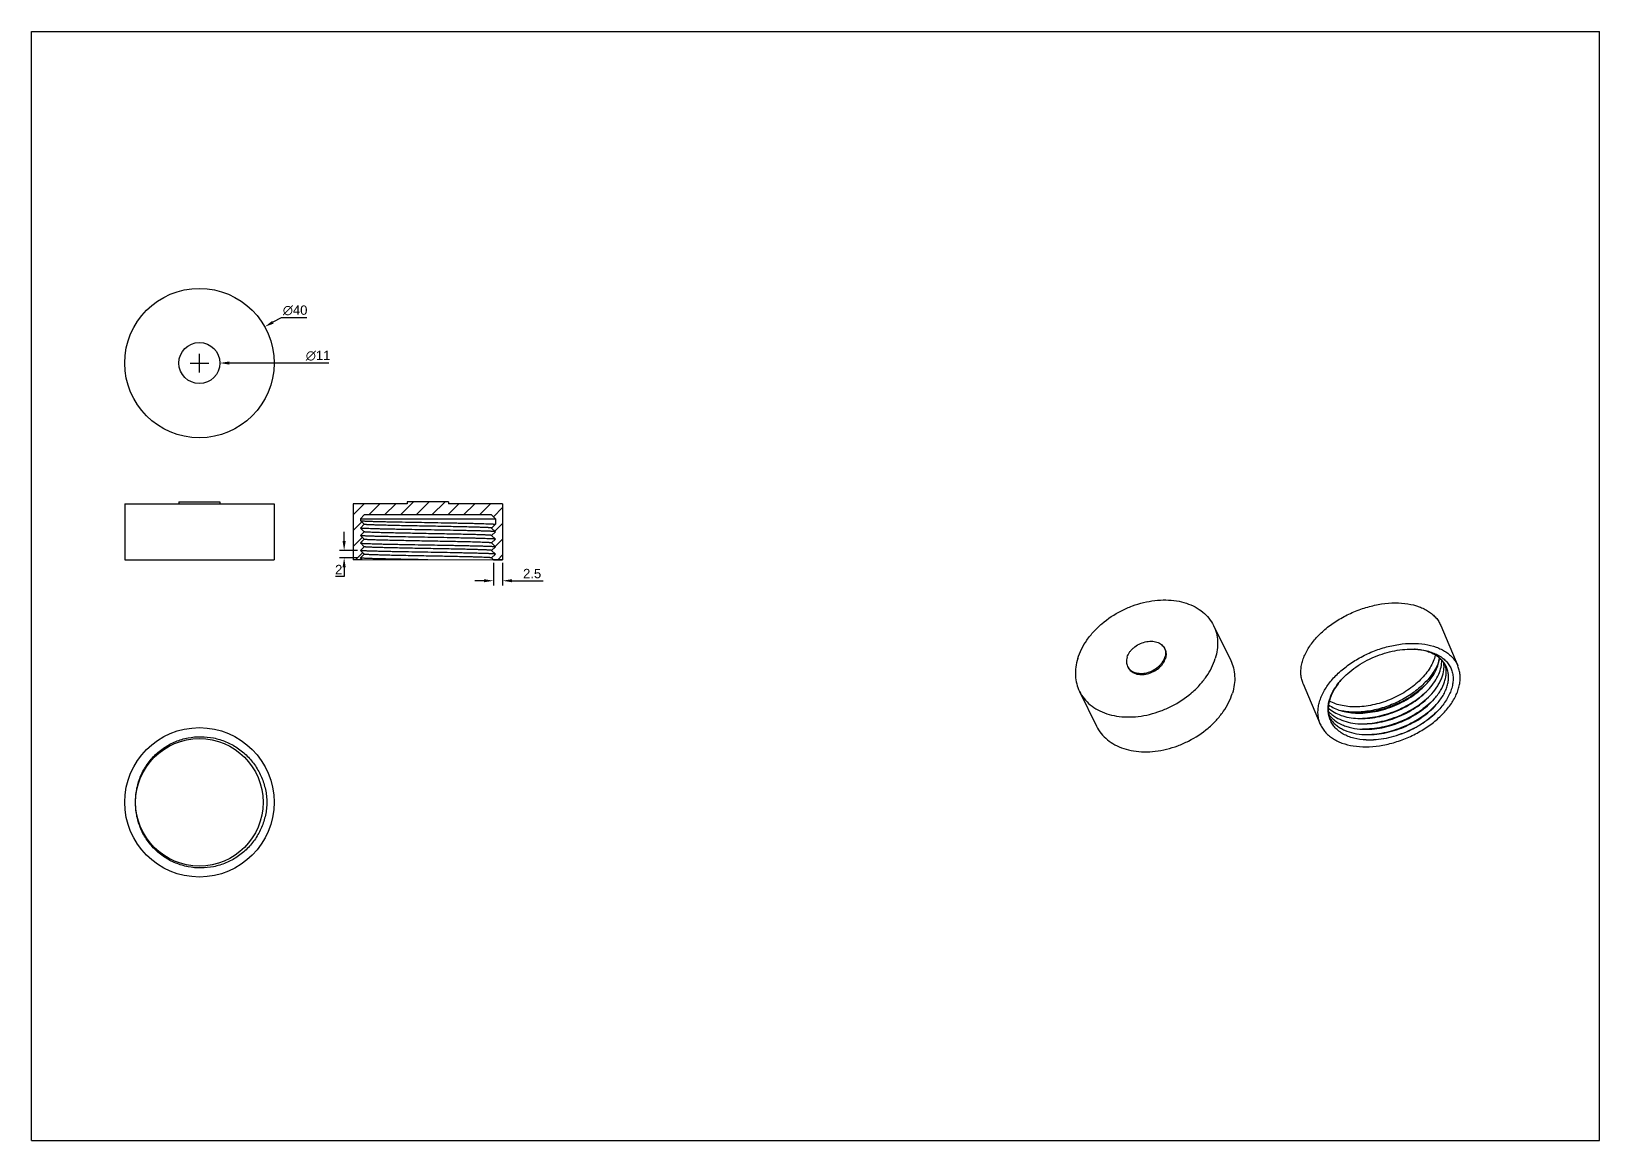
# Model space of a CAD drawing. Header units: millimetres. Extents: x 1074 to 3290, y 957 to 1671.
# Drawn here: x 1073.6 to 1493.6, y 956.6 to 1253.6 of the extents above; entities that cross this region are included whole.
import ezdxf

# ---------------------------------------------------------------- set-up
doc = ezdxf.new("R2010")
doc.units = ezdxf.units.MM
doc.layers.add('02___PRT_ALL_AXES', color=7, linetype='Continuous')
doc.layers.add('5.Thin line', color=7, linetype='Continuous', lineweight=0, true_color=0xc0c0c0)
doc.layers.add('Outline', color=7, linetype='Continuous', lineweight=30, true_color=0xffffff)
doc.styles.get("Standard").update_dxf_attribs({"font": 'arial.ttf'})
doc.dimstyles.new('ISO-25', dxfattribs={"dimscale": 0, "dimtxt": 2.5, "dimasz": 2.5, "dimexe": 1.254, "dimexo": 0.8, "dimtad": 1, "dimtoh": 1, "dimdec": 1, "dimrnd": 0.5, "dimdsep": 46, "dimtxsty": 'Standard', "dimcen": 2.5, "dimadec": 0, "dimazin": 0, "dimtfac": 1, "dimtdec": 1, "dimtofl": 0, "dimtmove": 0, "dimatfit": 3, "dimfxl": 1, "dimarcsym": 0})

# ---------------------------------------------------------------- blocks, each defined once
blk = doc.blocks.new('*D240')
at = {"color": 0, "lineweight": -2, "transparency": 16777216}
for p, q in [((1116.06, 1164.81), (1121.06, 1164.81)), ((1118.56, 1162.31), (1118.56, 1167.31)), ((1146.82, 1164.8), (1126.56, 1164.81)), ((1153.26, 1164.8), (1146.82, 1164.8))]:
    blk.add_line(p, q, dxfattribs=at)
at = {"color": 0, "transparency": 16777216}
blk.add_solid([(1126.56, 1165.23), (1126.56, 1164.39), (1124.06, 1164.81)], dxfattribs=at)
at = {"layer": 'Defpoints', "color": 0, "transparency": 16777216}
for p in [(1113.06, 1164.82), (1124.06, 1164.81)]:
    blk.add_point(p, dxfattribs=at)
at = {"color": 0, "transparency": 16777216, "insert": (1150.35, 1166.77), "char_height": 2.5, "attachment_point": 5}
blk.add_mtext('∅11', dxfattribs=at)
blk = doc.blocks.new('*D241')
at = {"color": 0, "lineweight": -2, "transparency": 16777216}
for p, q in [((1140.42, 1176.93), (1138.24, 1175.72)), ((1147.34, 1176.93), (1140.42, 1176.93)), ((1116.06, 1164.81), (1121.06, 1164.81)), ((1118.56, 1162.31), (1118.56, 1167.31))]:
    blk.add_line(p, q, dxfattribs=at)
at = {"color": 0, "transparency": 16777216}
blk.add_solid([(1138.04, 1176.08), (1138.44, 1175.36), (1136.05, 1174.51)], dxfattribs=at)
at = {"layer": 'Defpoints', "color": 0, "transparency": 16777216}
for p in [(1136.05, 1174.51), (1101.06, 1155.12)]:
    blk.add_point(p, dxfattribs=at)
at = {"color": 0, "transparency": 16777216, "insert": (1144.2, 1178.9), "char_height": 2.5, "attachment_point": 5}
blk.add_mtext('∅40', dxfattribs=at)
blk = doc.blocks.new('*D242')
at = {"color": 0, "lineweight": -2, "transparency": 16777216}
for p, q in [((1157.33, 1117.13), (1157.33, 1119.63)), ((1160.87, 1114.63), (1156.07, 1114.63)), ((1160.88, 1112.64), (1156.07, 1112.64)), ((1157.33, 1110.14), (1157.33, 1107.64)), ((1157.33, 1107.64), (1155.05, 1107.64))]:
    blk.add_line(p, q, dxfattribs=at)
at = {"color": 0, "transparency": 16777216}
for points in [[(1156.91, 1117.13), (1157.74, 1117.13), (1157.33, 1114.63)], [(1156.91, 1110.14), (1157.74, 1110.14), (1157.33, 1112.64)]]:
    blk.add_solid(points, dxfattribs=at)
at = {"layer": 'Defpoints', "color": 0, "transparency": 16777216}
for p in [(1161.67, 1114.63), (1157.33, 1112.64), (1161.68, 1112.64)]:
    blk.add_point(p, dxfattribs=at)
at = {"color": 0, "transparency": 16777216, "insert": (1155.88, 1109.52), "char_height": 2.5, "attachment_point": 5}
blk.add_mtext('2', dxfattribs=at)
blk = doc.blocks.new('*D243')
at = {"color": 0, "lineweight": -2, "transparency": 16777216}
for p, q in [((1197.32, 1111.33), (1197.32, 1105.27)), ((1199.75, 1111.33), (1199.75, 1105.27)), ((1194.82, 1106.52), (1192.32, 1106.52)), ((1202.25, 1106.52), (1210.61, 1106.52))]:
    blk.add_line(p, q, dxfattribs=at)
at = {"color": 0, "transparency": 16777216}
for points in [[(1194.82, 1106.94), (1194.82, 1106.11), (1197.32, 1106.52)], [(1202.25, 1106.94), (1202.25, 1106.11), (1199.75, 1106.52)]]:
    blk.add_solid(points, dxfattribs=at)
at = {"layer": 'Defpoints', "color": 0, "transparency": 16777216}
for p in [(1197.32, 1112.13), (1199.75, 1112.13), (1199.75, 1106.52)]:
    blk.add_point(p, dxfattribs=at)
at = {"color": 0, "transparency": 16777216, "insert": (1207.68, 1108.43), "char_height": 2.5, "attachment_point": 5}
blk.add_mtext('2.5', dxfattribs=at)

msp = doc.modelspace()

# ---------------------------------------------------------------- hatches: boundary and pattern name
at = {"linetype": 'Continuous'}
h = msp.add_hatch(dxfattribs=at)
h.set_pattern_fill('A', color=2, scale=2.991606, angle=45, style=0, pattern_type=0)
h.set_pattern_definition([(45, (1021.7958, 956.612), (-2.115385, 2.115385), [])])
edge = h.paths.add_edge_path()
edge.add_line((1185.25, 1127.63), (1174.25, 1127.63))
edge.add_line((1185.25, 1127.63), (1185.25, 1127.13))
edge.add_line((1199.75, 1127.13), (1185.25, 1127.13))
edge.add_line((1199.75, 1127.13), (1199.75, 1112.13))
edge.add_line((1199.75, 1112.13), (1197.32, 1112.13))
edge.add_line((1196.82, 1112.63), (1197.32, 1112.13))
edge.add_line((1197.82, 1113.63), (1196.82, 1112.63))
edge.add_line((1196.82, 1114.63), (1197.82, 1113.63))
edge.add_line((1197.82, 1115.63), (1196.82, 1114.63))
edge.add_line((1196.82, 1116.63), (1197.82, 1115.63))
edge.add_line((1197.82, 1117.63), (1196.82, 1116.63))
edge.add_line((1196.82, 1118.63), (1197.82, 1117.63))
edge.add_line((1197.82, 1119.63), (1196.82, 1118.63))
edge.add_line((1196.82, 1120.63), (1197.82, 1119.63))
edge.add_line((1197.82, 1121.63), (1196.82, 1120.63))
edge.add_line((1197.82, 1123.13), (1197.82, 1121.63))
edge.add_line((1196.82, 1124.13), (1197.82, 1123.13))
edge.add_line((1196.82, 1124.13), (1162.67, 1124.13))
edge.add_line((1162.67, 1124.13), (1161.67, 1123.13))
edge.add_line((1161.67, 1123.13), (1161.67, 1122.63))
edge.add_line((1162.67, 1121.63), (1161.67, 1122.63))
edge.add_line((1161.67, 1120.63), (1162.67, 1121.63))
edge.add_line((1162.67, 1119.63), (1161.67, 1120.63))
edge.add_line((1161.67, 1118.63), (1162.67, 1119.63))
edge.add_line((1162.67, 1117.63), (1161.67, 1118.63))
edge.add_line((1161.67, 1116.63), (1162.67, 1117.63))
edge.add_line((1162.67, 1115.63), (1161.67, 1116.63))
edge.add_line((1161.67, 1114.63), (1162.67, 1115.63))
edge.add_line((1162.67, 1113.63), (1161.67, 1114.63))
edge.add_line((1161.67, 1112.63), (1162.67, 1113.63))
edge.add_line((1162.17, 1112.13), (1161.67, 1112.63))
edge.add_line((1162.17, 1112.13), (1159.75, 1112.13))
edge.add_line((1159.75, 1127.13), (1159.75, 1112.13))
edge.add_line((1174.25, 1127.13), (1159.75, 1127.13))
edge.add_line((1174.25, 1127.63), (1174.25, 1127.13))

# ---------------------------------------------------------------- linework, layer by layer
at = {"color": 7, "linetype": 'Continuous'}
for p, q in [((1073.56, 956.61), (1073.56, 1253.61)), ((1073.56, 1253.61), (1493.56, 1253.61)), ((1493.56, 956.61), (1493.56, 1253.61)), ((1159.75, 1127.13), (1159.75, 1112.13)), ((1174.25, 1127.13), (1159.75, 1127.13)), ((1185.25, 1127.63), (1174.25, 1127.63)), ((1174.25, 1127.63), (1174.25, 1127.13)), ((1185.25, 1127.63), (1185.25, 1127.13)), ((1199.75, 1127.13), (1185.25, 1127.13)), ((1199.75, 1127.13), (1199.75, 1112.13)), ((1162.67, 1124.13), (1161.67, 1123.13)), ((1162.67, 1124.13), (1161.67, 1123.13)), ((1161.67, 1123.13), (1161.67, 1122.63)), ((1161.67, 1123.13), (1161.67, 1122.63)), ((1161.67, 1123.13), (1197.82, 1123.13)), ((1162.67, 1121.63), (1161.67, 1122.63)), ((1162.67, 1121.63), (1161.67, 1122.63)), ((1161.67, 1120.63), (1162.67, 1121.63)), ((1161.67, 1120.63), (1162.67, 1121.63)), ((1196.82, 1124.13), (1162.67, 1124.13)), ((1196.82, 1124.13), (1162.67, 1124.13)), ((1196.82, 1124.13), (1197.82, 1123.13)), ((1196.82, 1124.13), (1197.82, 1123.13)), ((1197.82, 1121.63), (1196.82, 1120.63)), ((1197.82, 1121.63), (1196.82, 1120.63)), ((1197.82, 1123.13), (1197.82, 1121.63)), ((1197.82, 1123.13), (1197.82, 1121.63)), ((1162.67, 1119.63), (1161.67, 1120.63)), ((1162.67, 1119.63), (1161.67, 1120.63)), ((1161.67, 1118.63), (1162.67, 1119.63)), ((1161.67, 1118.63), (1162.67, 1119.63)), ((1162.67, 1117.63), (1161.67, 1118.63)), ((1162.67, 1117.63), (1161.67, 1118.63)), ((1161.67, 1116.63), (1162.67, 1117.63)), ((1161.67, 1116.63), (1162.67, 1117.63)), ((1196.82, 1120.63), (1197.82, 1119.63)), ((1196.82, 1120.63), (1197.82, 1119.63)), ((1197.82, 1119.63), (1196.82, 1118.63)), ((1197.82, 1119.63), (1196.82, 1118.63)), ((1196.82, 1118.63), (1197.82, 1117.63)), ((1196.82, 1118.63), (1197.82, 1117.63)), ((1197.82, 1117.63), (1196.82, 1116.63)), ((1197.82, 1117.63), (1196.82, 1116.63)), ((1162.67, 1115.63), (1161.67, 1116.63)), ((1162.67, 1115.63), (1161.67, 1116.63)), ((1161.67, 1114.63), (1162.67, 1115.63)), ((1161.67, 1114.63), (1162.67, 1115.63)), ((1162.67, 1113.63), (1161.67, 1114.63)), ((1162.67, 1113.63), (1161.67, 1114.63)), ((1161.67, 1112.63), (1162.67, 1113.63)), ((1161.67, 1112.63), (1162.67, 1113.63)), ((1196.82, 1116.63), (1197.82, 1115.63)), ((1196.82, 1116.63), (1197.82, 1115.63)), ((1197.82, 1115.63), (1196.82, 1114.63)), ((1197.82, 1115.63), (1196.82, 1114.63)), ((1196.82, 1114.63), (1197.82, 1113.63)), ((1196.82, 1114.63), (1197.82, 1113.63)), ((1197.82, 1113.63), (1196.82, 1112.63)), ((1197.82, 1113.63), (1196.82, 1112.63)), ((1162.17, 1112.13), (1161.67, 1112.63)), ((1162.17, 1112.13), (1161.67, 1112.63)), ((1196.82, 1112.63), (1197.32, 1112.13)), ((1196.82, 1112.63), (1197.32, 1112.13)), ((1199.75, 1112.13), (1197.32, 1112.13)), ((1073.56, 956.61), (1493.56, 956.61))]:
    msp.add_line(p, q, dxfattribs=at)
msp.add_circle((1118.56, 1047.19), 17.07, dxfattribs=at)
for centre, radius, start, end in [((1442.76, 1070.94), 17.29, 85.4755, 85.869), ((1433.5, 1091.44), 19.97, 316.4751, 317.398), ((1434.08, 1090.03), 20.02, 316.4751, 317.2095), ((1428.46, 1092.1), 20.99, 268.4064, 269.278), ((1427.35, 1073.48), 7.08, 209.424, 215.6745), ((1429.68, 1089.26), 21.04, 268.628, 269.2768), ((1430.29, 1087.78), 21, 268.447, 269.2779), ((1430.9, 1086.33), 21, 268.447, 269.2779)]:
    msp.add_arc(centre, radius, start, end, dxfattribs=at)
for points, knots in [([(1161.68, 1122.62), (1161.68, 1122.62), (1161.69, 1122.61), (1161.72, 1122.6), (1161.75, 1122.6), (1161.82, 1122.59), (1161.93, 1122.57), (1162.1, 1122.56), (1162.3, 1122.54), (1162.55, 1122.53), (1162.84, 1122.51), (1163.17, 1122.5), (1163.53, 1122.48), (1164.1, 1122.46), (1164.89, 1122.43), (1165.95, 1122.4), (1167.13, 1122.37), (1168.44, 1122.34), (1169.85, 1122.31), (1171.35, 1122.28), (1173.5, 1122.24), (1176.31, 1122.19), (1178.59, 1122.15), (1179.75, 1122.13)], [0, 0, 0, 0, 0.00089, 0.002321, 0.004319, 0.00689, 0.013761, 0.022935, 0.034392, 0.048111, 0.064061, 0.082203, 0.102499, 0.124899, 0.1758, 0.234433, 0.300248, 0.372626, 0.45089, 0.534305, 0.62209, 0.807435, 1, 1, 1, 1]), ([(1196.82, 1120.63), (1196.82, 1120.64), (1196.8, 1120.64), (1196.78, 1120.65), (1196.75, 1120.66), (1196.68, 1120.67), (1196.58, 1120.68), (1196.42, 1120.7), (1196.23, 1120.71), (1196, 1120.73), (1195.73, 1120.74), (1195.42, 1120.76), (1195.07, 1120.77), (1194.54, 1120.79), (1193.79, 1120.82), (1192.79, 1120.85), (1190.75, 1120.91), (1188.28, 1120.96), (1185.39, 1121.02), (1183.02, 1121.07), (1180.57, 1121.11), (1178.1, 1121.16), (1175.68, 1121.2), (1173.33, 1121.25), (1171.12, 1121.3), (1169.39, 1121.33), (1168.11, 1121.37), (1167.23, 1121.39), (1166.42, 1121.41), (1165.69, 1121.44), (1165.02, 1121.46), (1164.44, 1121.48), (1163.93, 1121.5), (1163.57, 1121.52), (1163.31, 1121.54), (1163.16, 1121.55), (1163.02, 1121.56), (1162.91, 1121.57), (1162.82, 1121.59), (1162.75, 1121.6), (1162.71, 1121.61), (1162.68, 1121.61), (1162.68, 1121.62), (1162.67, 1121.62)], [0, 0, 0, 0, 0.000436, 0.00114, 0.002126, 0.003399, 0.006808, 0.01137, 0.017076, 0.023915, 0.031871, 0.040926, 0.05106, 0.062249, 0.087683, 0.116991, 0.149899, 0.266975, 0.333549, 0.40364, 0.475768, 0.548407, 0.620023, 0.689104, 0.754189, 0.813903, 0.841347, 0.866986, 0.890684, 0.912317, 0.931769, 0.948939, 0.963736, 0.976084, 0.981319, 0.985918, 0.989877, 0.993191, 0.995857, 0.997873, 0.999245, 0.999696, 1, 1, 1, 1]), ([(1179.75, 1122.13), (1180.92, 1122.11), (1182.67, 1122.08), (1184.98, 1122.03), (1186.64, 1122), (1188.24, 1121.97), (1189.76, 1121.94), (1191.18, 1121.91), (1192.49, 1121.88), (1193.67, 1121.85), (1194.73, 1121.82), (1195.52, 1121.79), (1196.07, 1121.77), (1196.43, 1121.75), (1196.75, 1121.74), (1197.03, 1121.72), (1197.27, 1121.71), (1197.46, 1121.69), (1197.61, 1121.68), (1197.71, 1121.66), (1197.77, 1121.65), (1197.8, 1121.64), (1197.81, 1121.64), (1197.82, 1121.63), (1197.82, 1121.63)], [0, 0, 0, 0, 0.194949, 0.290069, 0.382403, 0.471053, 0.555169, 0.633941, 0.706611, 0.772478, 0.83091, 0.881346, 0.903412, 0.923304, 0.940973, 0.956381, 0.969489, 0.980268, 0.988696, 0.994761, 0.996908, 0.998473, 0.999474, 1, 1, 1, 1]), ([(1179.75, 1120.13), (1178.59, 1120.15), (1176.31, 1120.19), (1173.5, 1120.24), (1171.35, 1120.28), (1169.85, 1120.31), (1168.44, 1120.34), (1167.13, 1120.37), (1165.95, 1120.4), (1164.89, 1120.43), (1164.1, 1120.46), (1163.53, 1120.48), (1163.17, 1120.5), (1162.84, 1120.51), (1162.55, 1120.53), (1162.3, 1120.54), (1162.1, 1120.56), (1161.93, 1120.57), (1161.82, 1120.59), (1161.75, 1120.6), (1161.72, 1120.6), (1161.69, 1120.61), (1161.68, 1120.62), (1161.68, 1120.62)], [0, 0, 0, 0, 0.192565, 0.37791, 0.465695, 0.54911, 0.627374, 0.699752, 0.765567, 0.8242, 0.875101, 0.897501, 0.917797, 0.935939, 0.951889, 0.965608, 0.977065, 0.986239, 0.99311, 0.995681, 0.997679, 0.99911, 1, 1, 1, 1]), ([(1179.75, 1118.13), (1178.59, 1118.15), (1176.31, 1118.19), (1173.5, 1118.24), (1171.35, 1118.28), (1169.85, 1118.31), (1168.44, 1118.34), (1167.14, 1118.37), (1165.95, 1118.4), (1164.89, 1118.43), (1164.1, 1118.46), (1163.53, 1118.48), (1163.17, 1118.5), (1162.84, 1118.51), (1162.55, 1118.53), (1162.31, 1118.54), (1162.1, 1118.56), (1161.93, 1118.57), (1161.82, 1118.59), (1161.75, 1118.6), (1161.72, 1118.6), (1161.69, 1118.61), (1161.68, 1118.62), (1161.68, 1118.62)], [0, 0, 0, 0, 0.192534, 0.377856, 0.465629, 0.549035, 0.627292, 0.699665, 0.765478, 0.824112, 0.87502, 0.897424, 0.917726, 0.935875, 0.951831, 0.965558, 0.977024, 0.986206, 0.993088, 0.995665, 0.997668, 0.999105, 1, 1, 1, 1]), ([(1196.82, 1118.63), (1196.82, 1118.64), (1196.8, 1118.64), (1196.78, 1118.65), (1196.75, 1118.66), (1196.68, 1118.67), (1196.58, 1118.68), (1196.42, 1118.7), (1196.23, 1118.71), (1196, 1118.73), (1195.73, 1118.74), (1195.42, 1118.76), (1195.07, 1118.77), (1194.54, 1118.79), (1193.79, 1118.82), (1192.79, 1118.85), (1190.75, 1118.91), (1188.28, 1118.96), (1185.39, 1119.02), (1183.02, 1119.07), (1180.57, 1119.11), (1178.1, 1119.16), (1175.68, 1119.2), (1173.33, 1119.25), (1171.12, 1119.3), (1169.39, 1119.33), (1168.11, 1119.37), (1167.23, 1119.39), (1166.42, 1119.41), (1165.69, 1119.44), (1165.02, 1119.46), (1164.44, 1119.48), (1163.93, 1119.5), (1163.57, 1119.52), (1163.31, 1119.54), (1163.16, 1119.55), (1163.02, 1119.56), (1162.91, 1119.57), (1162.82, 1119.59), (1162.75, 1119.6), (1162.71, 1119.61), (1162.68, 1119.61), (1162.68, 1119.62), (1162.67, 1119.62)], [0, 0, 0, 0, 0.000436, 0.00114, 0.002126, 0.003399, 0.006808, 0.01137, 0.017076, 0.023915, 0.031871, 0.040926, 0.05106, 0.062249, 0.087683, 0.116991, 0.149899, 0.266975, 0.333549, 0.40364, 0.475768, 0.548407, 0.620023, 0.689104, 0.754189, 0.813903, 0.841347, 0.866986, 0.890684, 0.912317, 0.931769, 0.948939, 0.963736, 0.976084, 0.981319, 0.985918, 0.989877, 0.993191, 0.995857, 0.997873, 0.999245, 0.999696, 1, 1, 1, 1]), ([(1196.82, 1116.63), (1196.82, 1116.64), (1196.8, 1116.64), (1196.78, 1116.65), (1196.75, 1116.66), (1196.68, 1116.67), (1196.58, 1116.68), (1196.42, 1116.7), (1196.23, 1116.71), (1196, 1116.73), (1195.73, 1116.74), (1195.42, 1116.76), (1195.07, 1116.77), (1194.54, 1116.79), (1193.79, 1116.82), (1192.79, 1116.85), (1190.75, 1116.91), (1188.28, 1116.96), (1185.39, 1117.02), (1183.02, 1117.07), (1180.57, 1117.11), (1178.1, 1117.16), (1175.68, 1117.2), (1173.33, 1117.25), (1171.12, 1117.3), (1169.39, 1117.33), (1168.11, 1117.37), (1167.23, 1117.39), (1166.42, 1117.41), (1165.69, 1117.44), (1165.02, 1117.46), (1164.44, 1117.48), (1163.93, 1117.5), (1163.57, 1117.52), (1163.31, 1117.54), (1163.16, 1117.55), (1163.02, 1117.56), (1162.91, 1117.57), (1162.82, 1117.59), (1162.75, 1117.6), (1162.71, 1117.61), (1162.68, 1117.61), (1162.68, 1117.62), (1162.67, 1117.62)], [0, 0, 0, 0, 0.000436, 0.00114, 0.002126, 0.003399, 0.006808, 0.01137, 0.017076, 0.023915, 0.031871, 0.040926, 0.05106, 0.062249, 0.087683, 0.116991, 0.149899, 0.266975, 0.333549, 0.40364, 0.475768, 0.548407, 0.620023, 0.689104, 0.754189, 0.813903, 0.841347, 0.866986, 0.890684, 0.912317, 0.931769, 0.948939, 0.963736, 0.976084, 0.981319, 0.985918, 0.989877, 0.993191, 0.995857, 0.997873, 0.999245, 0.999696, 1, 1, 1, 1]), ([(1197.82, 1119.63), (1197.81, 1119.64), (1197.8, 1119.64), (1197.78, 1119.65), (1197.74, 1119.66), (1197.67, 1119.67), (1197.56, 1119.68), (1197.4, 1119.7), (1197.19, 1119.71), (1196.94, 1119.73), (1196.65, 1119.74), (1196.33, 1119.76), (1195.96, 1119.77), (1195.4, 1119.79), (1194.6, 1119.82), (1193.54, 1119.85), (1192.36, 1119.88), (1191.05, 1119.91), (1189.64, 1119.94), (1188.14, 1119.97), (1185.99, 1120.02), (1183.18, 1120.07), (1180.91, 1120.11), (1179.75, 1120.13)], [0, 0, 0, 0, 0.000895, 0.002331, 0.004334, 0.006911, 0.013792, 0.022974, 0.03444, 0.048167, 0.064123, 0.082273, 0.102574, 0.124978, 0.175886, 0.23452, 0.300333, 0.372708, 0.450966, 0.534372, 0.622146, 0.807466, 1, 1, 1, 1]), ([(1197.82, 1117.63), (1197.81, 1117.64), (1197.8, 1117.64), (1197.78, 1117.65), (1197.74, 1117.66), (1197.67, 1117.67), (1197.56, 1117.68), (1197.4, 1117.7), (1197.19, 1117.71), (1196.94, 1117.73), (1196.65, 1117.74), (1196.33, 1117.76), (1195.96, 1117.77), (1195.4, 1117.79), (1194.6, 1117.82), (1193.54, 1117.85), (1192.36, 1117.88), (1191.05, 1117.91), (1189.64, 1117.94), (1188.14, 1117.97), (1185.99, 1118.02), (1183.18, 1118.07), (1180.91, 1118.11), (1179.75, 1118.13)], [0, 0, 0, 0, 0.000895, 0.002332, 0.004335, 0.006912, 0.013794, 0.022976, 0.034442, 0.048169, 0.064125, 0.082274, 0.102576, 0.12498, 0.175888, 0.234522, 0.300335, 0.372708, 0.450965, 0.534371, 0.622145, 0.807466, 1, 1, 1, 1]), ([(1161.68, 1116.62), (1161.68, 1116.62), (1161.69, 1116.61), (1161.72, 1116.6), (1161.75, 1116.6), (1161.82, 1116.59), (1161.93, 1116.57), (1162.1, 1116.56), (1162.3, 1116.54), (1162.55, 1116.53), (1162.84, 1116.51), (1163.17, 1116.5), (1163.53, 1116.48), (1164.1, 1116.46), (1164.89, 1116.43), (1165.95, 1116.4), (1167.13, 1116.37), (1168.44, 1116.34), (1169.85, 1116.31), (1171.35, 1116.28), (1173.5, 1116.24), (1176.31, 1116.19), (1178.59, 1116.15), (1179.75, 1116.13)], [0, 0, 0, 0, 0.00089, 0.002321, 0.004319, 0.00689, 0.013761, 0.022935, 0.034392, 0.048111, 0.064061, 0.082203, 0.102499, 0.124899, 0.1758, 0.234433, 0.300248, 0.372626, 0.45089, 0.534305, 0.62209, 0.807435, 1, 1, 1, 1]), ([(1179.75, 1114.13), (1178.59, 1114.15), (1176.31, 1114.19), (1173.5, 1114.24), (1171.35, 1114.28), (1169.85, 1114.31), (1168.44, 1114.34), (1167.13, 1114.37), (1165.95, 1114.4), (1164.89, 1114.43), (1164.1, 1114.46), (1163.53, 1114.48), (1163.17, 1114.5), (1162.84, 1114.51), (1162.55, 1114.53), (1162.3, 1114.54), (1162.1, 1114.56), (1161.93, 1114.57), (1161.82, 1114.59), (1161.75, 1114.6), (1161.72, 1114.6), (1161.69, 1114.61), (1161.68, 1114.62), (1161.68, 1114.62)], [0, 0, 0, 0, 0.192565, 0.37791, 0.465695, 0.54911, 0.627374, 0.699752, 0.765567, 0.8242, 0.875101, 0.897501, 0.917797, 0.935939, 0.951889, 0.965608, 0.977065, 0.986239, 0.99311, 0.995681, 0.997679, 0.99911, 1, 1, 1, 1]), ([(1196.82, 1114.63), (1196.82, 1114.64), (1196.8, 1114.64), (1196.78, 1114.65), (1196.75, 1114.66), (1196.68, 1114.67), (1196.58, 1114.68), (1196.42, 1114.7), (1196.23, 1114.71), (1196, 1114.73), (1195.73, 1114.74), (1195.42, 1114.76), (1195.07, 1114.77), (1194.54, 1114.79), (1193.79, 1114.82), (1192.79, 1114.85), (1190.75, 1114.91), (1188.28, 1114.96), (1185.39, 1115.02), (1183.02, 1115.07), (1180.57, 1115.11), (1178.1, 1115.16), (1175.68, 1115.2), (1173.33, 1115.25), (1171.12, 1115.3), (1169.39, 1115.33), (1168.11, 1115.37), (1167.23, 1115.39), (1166.42, 1115.41), (1165.69, 1115.44), (1165.02, 1115.46), (1164.44, 1115.48), (1163.93, 1115.5), (1163.57, 1115.52), (1163.31, 1115.54), (1163.16, 1115.55), (1163.02, 1115.56), (1162.91, 1115.57), (1162.82, 1115.59), (1162.75, 1115.6), (1162.71, 1115.61), (1162.68, 1115.61), (1162.68, 1115.62), (1162.67, 1115.62)], [0, 0, 0, 0, 0.000436, 0.00114, 0.002126, 0.003399, 0.006808, 0.01137, 0.017076, 0.023915, 0.031871, 0.040926, 0.05106, 0.062249, 0.087683, 0.116991, 0.149899, 0.266975, 0.333549, 0.40364, 0.475768, 0.548407, 0.620023, 0.689104, 0.754189, 0.813903, 0.841347, 0.866986, 0.890684, 0.912317, 0.931769, 0.948939, 0.963736, 0.976084, 0.981319, 0.985918, 0.989877, 0.993191, 0.995857, 0.997873, 0.999245, 0.999696, 1, 1, 1, 1]), ([(1196.82, 1112.63), (1196.82, 1112.64), (1196.8, 1112.64), (1196.78, 1112.65), (1196.75, 1112.66), (1196.68, 1112.67), (1196.58, 1112.68), (1196.42, 1112.7), (1196.23, 1112.71), (1196, 1112.73), (1195.73, 1112.74), (1195.42, 1112.76), (1195.07, 1112.77), (1194.54, 1112.79), (1193.79, 1112.82), (1192.79, 1112.85), (1190.75, 1112.91), (1188.28, 1112.96), (1185.39, 1113.02), (1183.02, 1113.07), (1180.57, 1113.11), (1178.1, 1113.16), (1175.68, 1113.2), (1173.33, 1113.25), (1171.12, 1113.3), (1169.39, 1113.33), (1168.11, 1113.37), (1167.23, 1113.39), (1166.42, 1113.41), (1165.69, 1113.44), (1165.02, 1113.46), (1164.44, 1113.48), (1163.93, 1113.5), (1163.57, 1113.52), (1163.31, 1113.54), (1163.16, 1113.55), (1163.02, 1113.56), (1162.91, 1113.57), (1162.82, 1113.59), (1162.75, 1113.6), (1162.71, 1113.61), (1162.68, 1113.61), (1162.68, 1113.62), (1162.67, 1113.62)], [0, 0, 0, 0, 0.000436, 0.00114, 0.002126, 0.003399, 0.006808, 0.01137, 0.017076, 0.023915, 0.031871, 0.040926, 0.05106, 0.062249, 0.087683, 0.116991, 0.149899, 0.266975, 0.333549, 0.40364, 0.475768, 0.548407, 0.620023, 0.689104, 0.754189, 0.813903, 0.841347, 0.866986, 0.890684, 0.912317, 0.931769, 0.948939, 0.963736, 0.976084, 0.981319, 0.985918, 0.989877, 0.993191, 0.995857, 0.997873, 0.999245, 0.999696, 1, 1, 1, 1]), ([(1179.75, 1116.13), (1180.91, 1116.11), (1183.18, 1116.07), (1185.99, 1116.02), (1188.14, 1115.97), (1189.64, 1115.94), (1191.05, 1115.91), (1192.36, 1115.88), (1193.54, 1115.85), (1194.6, 1115.82), (1195.4, 1115.79), (1195.96, 1115.77), (1196.33, 1115.76), (1196.65, 1115.74), (1196.94, 1115.73), (1197.19, 1115.71), (1197.4, 1115.7), (1197.56, 1115.68), (1197.67, 1115.67), (1197.74, 1115.66), (1197.78, 1115.65), (1197.8, 1115.64), (1197.81, 1115.64), (1197.82, 1115.63)], [0, 0, 0, 0, 0.192534, 0.377854, 0.465628, 0.549034, 0.627292, 0.699667, 0.76548, 0.824114, 0.875022, 0.897426, 0.917727, 0.935877, 0.951833, 0.96556, 0.977026, 0.986208, 0.993089, 0.995666, 0.997669, 0.999105, 1, 1, 1, 1]), ([(1197.82, 1113.63), (1197.81, 1113.64), (1197.8, 1113.64), (1197.78, 1113.65), (1197.74, 1113.66), (1197.67, 1113.67), (1197.56, 1113.68), (1197.4, 1113.7), (1197.19, 1113.71), (1196.94, 1113.73), (1196.65, 1113.74), (1196.33, 1113.76), (1195.96, 1113.77), (1195.4, 1113.79), (1194.6, 1113.82), (1193.54, 1113.85), (1192.36, 1113.88), (1191.05, 1113.91), (1189.64, 1113.94), (1188.14, 1113.97), (1185.99, 1114.02), (1183.18, 1114.07), (1180.91, 1114.11), (1179.75, 1114.13)], [0, 0, 0, 0, 0.000895, 0.002331, 0.004334, 0.006911, 0.013792, 0.022974, 0.03444, 0.048167, 0.064123, 0.082273, 0.102574, 0.124978, 0.175886, 0.23452, 0.300333, 0.372708, 0.450966, 0.534372, 0.622146, 0.807466, 1, 1, 1, 1]), ([(1179.75, 1112.13), (1178.59, 1112.15), (1176.31, 1112.19), (1173.5, 1112.24), (1171.35, 1112.28), (1169.85, 1112.31), (1168.44, 1112.34), (1167.14, 1112.37), (1165.95, 1112.4), (1164.89, 1112.43), (1164.1, 1112.46), (1163.53, 1112.48), (1163.17, 1112.5), (1162.84, 1112.51), (1162.55, 1112.53), (1162.31, 1112.54), (1162.1, 1112.56), (1161.93, 1112.57), (1161.82, 1112.59), (1161.75, 1112.6), (1161.72, 1112.6), (1161.69, 1112.61), (1161.68, 1112.62), (1161.68, 1112.62)], [0, 0, 0, 0, 0.192534, 0.377856, 0.465629, 0.549035, 0.627292, 0.699665, 0.765478, 0.824112, 0.87502, 0.897424, 0.917726, 0.935875, 0.951831, 0.965558, 0.977024, 0.986206, 0.993088, 0.995665, 0.997668, 0.999105, 1, 1, 1, 1]), ([(1424.29, 1079.89), (1424.86, 1080.54), (1426.13, 1081.79), (1428.29, 1083.46), (1430.68, 1084.93), (1433.26, 1086.17), (1435.94, 1087.14), (1438.67, 1087.82), (1441.36, 1088.2), (1443.14, 1088.23), (1444.01, 1088.19)], [0, 0, 0, 0, 0.118075, 0.242024, 0.370069, 0.50019, 0.630263, 0.758183, 0.881992, 1, 1, 1, 1]), ([(1444.01, 1088.19), (1445.13, 1088.14), (1446.78, 1087.93), (1448.82, 1087.3), (1450.18, 1086.69), (1451.37, 1085.95), (1452.39, 1085.07), (1453.23, 1084.07), (1453.65, 1083.33), (1453.82, 1082.95)], [0, 0, 0, 0, 0.28863, 0.422246, 0.548665, 0.668437, 0.782553, 0.892476, 1, 1, 1, 1]), ([(1449.82, 1073.34), (1450.5, 1074.11), (1451.41, 1075.33), (1452.31, 1077.07), (1452.78, 1078.34), (1453.06, 1079.59), (1453.14, 1080.81), (1453.02, 1081.99), (1452.71, 1083.1), (1452.2, 1084.13), (1451.51, 1085.07), (1450.63, 1085.9), (1449.6, 1086.62), (1448.41, 1087.22), (1446.6, 1087.85), (1445.13, 1088.1), (1444.13, 1088.18)], [0, 0, 0, 0, 0.145979, 0.213445, 0.277208, 0.337548, 0.394969, 0.450203, 0.504179, 0.557953, 0.612599, 0.669106, 0.728285, 0.790726, 0.856789, 1, 1, 1, 1]), ([(1449.55, 1086.61), (1449.28, 1085.44), (1448.51, 1083.69), (1447.02, 1081.58), (1445.6, 1080), (1443.95, 1078.51), (1442.09, 1077.14), (1440.06, 1075.91), (1437.89, 1074.86), (1435.65, 1074), (1433.36, 1073.35), (1431.07, 1072.92), (1428.83, 1072.72), (1426.69, 1072.76), (1424.09, 1073.1), (1422.26, 1073.72), (1421.19, 1074.31)], [0, 0, 0, 0, 0.105324, 0.16373, 0.225674, 0.290717, 0.358253, 0.427548, 0.49779, 0.568124, 0.63769, 0.705662, 0.771288, 0.83393, 0.893111, 1, 1, 1, 1]), ([(1450.56, 1085.18), (1450.23, 1084.13), (1449.47, 1082.59), (1448.12, 1080.7), (1446.87, 1079.28), (1445.45, 1077.93), (1443.3, 1076.22), (1440.3, 1074.37), (1436.39, 1072.69), (1432.97, 1071.79), (1430.24, 1071.41), (1427.67, 1071.27), (1425.77, 1071.42), (1424.56, 1071.66)], [0, 0, 0, 0, 0.104765, 0.161831, 0.221792, 0.284357, 0.349131, 0.483255, 0.619897, 0.754351, 0.819402, 0.882306, 1, 1, 1, 1]), ([(1447.38, 1079.11), (1447.85, 1079.64), (1448.69, 1080.71), (1449.7, 1082.42), (1450.37, 1084.14), (1450.59, 1085.3), (1450.64, 1085.86)], [0, 0, 0, 0, 0.277767, 0.536777, 0.77695, 1, 1, 1, 1]), ([(1447.99, 1077.67), (1448.51, 1078.26), (1449.45, 1079.47), (1450.51, 1081.39), (1451.16, 1083.32), (1451.29, 1084.62), (1451.27, 1085.24)], [0, 0, 0, 0, 0.281368, 0.541165, 0.779702, 1, 1, 1, 1]), ([(1448.6, 1076.23), (1449.18, 1076.89), (1449.98, 1077.92), (1450.81, 1079.4), (1451.44, 1080.81), (1451.82, 1082.24), (1451.91, 1083.66), (1451.85, 1084.33), (1451.8, 1084.66)], [0, 0, 0, 0, 0.284829, 0.41815, 0.54527, 0.781694, 0.892678, 1, 1, 1, 1]), ([(1449.21, 1074.78), (1449.85, 1075.51), (1450.97, 1076.99), (1451.95, 1079.03), (1452.37, 1080.64), (1452.52, 1081.8), (1452.48, 1082.92), (1452.34, 1083.64), (1452.25, 1083.98)], [0, 0, 0, 0, 0.287762, 0.547917, 0.668293, 0.782956, 0.893034, 1, 1, 1, 1]), ([(1421.45, 1069.26), (1421.27, 1069.64), (1420.99, 1070.44), (1420.81, 1071.72), (1420.85, 1073.05), (1421.11, 1074.43), (1421.6, 1075.82), (1422.55, 1077.73), (1423.54, 1079.06), (1424.29, 1079.89)], [0, 0, 0, 0, 0.107701, 0.217367, 0.331068, 0.450476, 0.576725, 0.710432, 1, 1, 1, 1]), ([(1424.29, 1079.89), (1423.56, 1079.05), (1422.59, 1077.73), (1421.66, 1075.83), (1421.18, 1074.44), (1420.91, 1073.07), (1420.86, 1071.74), (1421.03, 1070.46), (1421.28, 1069.65), (1421.45, 1069.26)], [0, 0, 0, 0, 0.287499, 0.420821, 0.547111, 0.666927, 0.781286, 0.891698, 1, 1, 1, 1]), ([(1453.82, 1082.95), (1453.97, 1082.56), (1454.21, 1081.74), (1454.35, 1080.45), (1454.27, 1079.11), (1453.97, 1077.73), (1453.46, 1076.34), (1452.49, 1074.43), (1451.49, 1073.1), (1450.75, 1072.26)], [0, 0, 0, 0, 0.107518, 0.217421, 0.331526, 0.451286, 0.577701, 0.711326, 1, 1, 1, 1]), ([(1447.37, 1079.13), (1446.8, 1078.52), (1445.54, 1077.35), (1443.45, 1075.79), (1441.13, 1074.4), (1438.65, 1073.22), (1436.06, 1072.27), (1433.42, 1071.59), (1430.8, 1071.18), (1429.05, 1071.1), (1428.2, 1071.11)], [0, 0, 0, 0, 0.117595, 0.24069, 0.367751, 0.497035, 0.626698, 0.75489, 0.87985, 1, 1, 1, 1]), ([(1428.2, 1071.1), (1429.05, 1071.06), (1430.8, 1071.1), (1433.44, 1071.46), (1436.11, 1072.12), (1438.72, 1073.07), (1441.22, 1074.26), (1443.53, 1075.69), (1445.6, 1077.29), (1446.83, 1078.49), (1447.38, 1079.11)], [0, 0, 0, 0, 0.1195, 0.244446, 0.37308, 0.503397, 0.633277, 0.760609, 0.883418, 1, 1, 1, 1]), ([(1428.81, 1069.67), (1429.66, 1069.66), (1431.41, 1069.74), (1434.03, 1070.15), (1436.67, 1070.83), (1439.26, 1071.77), (1441.74, 1072.95), (1444.06, 1074.34), (1446.15, 1075.91), (1447.41, 1077.08), (1447.98, 1077.68)], [0, 0, 0, 0, 0.12015, 0.24511, 0.373302, 0.502965, 0.632249, 0.75931, 0.882405, 1, 1, 1, 1]), ([(1428.81, 1069.65), (1429.66, 1069.62), (1431.41, 1069.65), (1434.05, 1070.02), (1436.72, 1070.68), (1439.33, 1071.62), (1441.83, 1072.82), (1444.14, 1074.24), (1446.21, 1075.85), (1447.44, 1077.05), (1447.99, 1077.67)], [0, 0, 0, 0, 0.1195, 0.244447, 0.373081, 0.503397, 0.633277, 0.760609, 0.883418, 1, 1, 1, 1]), ([(1429.42, 1068.22), (1430.27, 1068.21), (1432.02, 1068.3), (1434.64, 1068.7), (1437.28, 1069.39), (1439.87, 1070.33), (1442.35, 1071.51), (1444.67, 1072.9), (1446.76, 1074.47), (1448.02, 1075.63), (1448.59, 1076.24)], [0, 0, 0, 0, 0.12015, 0.245109, 0.373304, 0.502967, 0.63225, 0.759309, 0.882404, 1, 1, 1, 1]), ([(1429.42, 1068.21), (1430.27, 1068.17), (1432.02, 1068.21), (1434.66, 1068.57), (1437.33, 1069.24), (1439.94, 1070.18), (1442.44, 1071.38), (1444.75, 1072.8), (1446.82, 1074.4), (1448.05, 1075.6), (1448.6, 1076.23)], [0, 0, 0, 0, 0.1195, 0.244446, 0.37308, 0.503397, 0.633277, 0.760608, 0.883418, 1, 1, 1, 1]), ([(1420.88, 1072.45), (1421.35, 1072.02), (1422.44, 1071.25), (1424.33, 1070.41), (1426.49, 1069.85), (1428.02, 1069.69), (1428.81, 1069.65)], [0, 0, 0, 0, 0.223313, 0.463525, 0.722508, 1, 1, 1, 1]), ([(1420.93, 1071.55), (1421.16, 1071.3), (1421.66, 1070.83), (1422.81, 1069.97), (1424.52, 1069.1), (1426.87, 1068.44), (1428.55, 1068.25), (1429.42, 1068.21)], [0, 0, 0, 0, 0.108834, 0.221419, 0.460117, 0.719619, 1, 1, 1, 1]), ([(1420.99, 1073.31), (1421.45, 1072.97), (1422.49, 1072.37), (1424.22, 1071.7), (1426.15, 1071.26), (1427.5, 1071.13), (1428.2, 1071.1)], [0, 0, 0, 0, 0.226322, 0.468063, 0.726112, 1, 1, 1, 1]), ([(1449.2, 1074.8), (1448.63, 1074.19), (1447.37, 1073.02), (1445.28, 1071.46), (1442.96, 1070.07), (1440.48, 1068.89), (1437.89, 1067.94), (1435.25, 1067.26), (1432.63, 1066.85), (1430.88, 1066.77), (1430.03, 1066.78)], [0, 0, 0, 0, 0.117595, 0.24069, 0.367751, 0.497035, 0.626698, 0.75489, 0.87985, 1, 1, 1, 1]), ([(1430.03, 1066.77), (1430.88, 1066.73), (1432.63, 1066.77), (1435.27, 1067.13), (1437.94, 1067.79), (1440.55, 1068.74), (1443.05, 1069.94), (1445.36, 1071.36), (1447.43, 1072.96), (1448.66, 1074.16), (1449.21, 1074.78)], [0, 0, 0, 0, 0.1195, 0.244446, 0.37308, 0.503397, 0.633277, 0.760609, 0.883418, 1, 1, 1, 1]), ([(1430.64, 1065.34), (1431.49, 1065.33), (1433.24, 1065.41), (1435.86, 1065.82), (1438.5, 1066.5), (1441.09, 1067.44), (1443.57, 1068.63), (1445.89, 1070.01), (1447.98, 1071.58), (1449.24, 1072.75), (1449.81, 1073.35)], [0, 0, 0, 0, 0.12015, 0.24511, 0.373302, 0.502965, 0.632249, 0.75931, 0.882405, 1, 1, 1, 1]), ([(1430.64, 1065.33), (1431.49, 1065.29), (1433.24, 1065.32), (1435.88, 1065.69), (1438.55, 1066.35), (1441.16, 1067.29), (1443.66, 1068.49), (1445.97, 1069.91), (1448.04, 1071.52), (1449.27, 1072.72), (1449.82, 1073.34)], [0, 0, 0, 0, 0.1195, 0.244446, 0.37308, 0.503397, 0.633277, 0.760609, 0.883418, 1, 1, 1, 1]), ([(1450.75, 1072.26), (1450.17, 1071.61), (1448.9, 1070.36), (1446.76, 1068.68), (1444.37, 1067.2), (1441.8, 1065.95), (1439.12, 1064.97), (1436.4, 1064.28), (1433.7, 1063.89), (1431.92, 1063.85), (1431.05, 1063.89)], [0, 0, 0, 0, 0.11801, 0.241817, 0.369737, 0.49981, 0.629932, 0.757977, 0.881924, 1, 1, 1, 1]), ([(1431.05, 1063.9), (1431.93, 1063.88), (1433.73, 1063.95), (1436.45, 1064.37), (1439.17, 1065.07), (1441.85, 1066.06), (1444.4, 1067.3), (1446.78, 1068.76), (1448.91, 1070.4), (1450.17, 1071.63), (1450.75, 1072.26)], [0, 0, 0, 0, 0.120127, 0.245311, 0.37387, 0.503908, 0.633439, 0.76049, 0.883212, 1, 1, 1, 1]), ([(1421, 1070.77), (1421.22, 1070.48), (1421.7, 1069.9), (1422.86, 1068.87), (1424.28, 1068.05), (1425.87, 1067.46), (1427.65, 1066.98), (1429.07, 1066.81), (1430.03, 1066.77)], [0, 0, 0, 0, 0.108041, 0.219545, 0.456459, 0.583548, 0.716607, 1, 1, 1, 1]), ([(1431.05, 1063.89), (1429.93, 1063.94), (1428.29, 1064.16), (1426.25, 1064.81), (1424.92, 1065.43), (1423.75, 1066.19), (1422.76, 1067.09), (1421.98, 1068.12), (1421.6, 1068.87), (1421.45, 1069.26)], [0, 0, 0, 0, 0.289621, 0.42334, 0.549587, 0.66898, 0.782667, 0.892308, 1, 1, 1, 1]), ([(1421.6, 1069.35), (1421.81, 1069.05), (1422.3, 1068.48), (1423.15, 1067.71), (1424.14, 1067.04), (1425.65, 1066.27), (1427.83, 1065.59), (1429.68, 1065.37), (1430.64, 1065.33)], [0, 0, 0, 0, 0.108014, 0.219487, 0.33548, 0.456772, 0.716565, 1, 1, 1, 1]), ([(1101.48, 1047.19), (1101.47, 1047.77), (1101.51, 1048.92), (1101.74, 1050.63), (1102.14, 1052.31), (1102.89, 1054.49), (1104.24, 1057.05), (1106.07, 1059.29), (1107.77, 1060.83), (1109.16, 1061.86), (1110.64, 1062.75), (1112.73, 1063.73), (1115.5, 1064.56), (1118.95, 1064.88), (1122.4, 1064.53), (1125.16, 1063.68), (1127.24, 1062.69), (1128.72, 1061.8), (1130.11, 1060.77), (1131.82, 1059.22), (1133.66, 1056.99), (1135.04, 1054.45), (1135.83, 1052.29), (1136.27, 1050.62), (1136.55, 1048.92), (1136.62, 1047.77), (1136.63, 1047.19)], [0, 0, 0, 0, 0.031265, 0.062538, 0.093805, 0.125074, 0.187533, 0.249992, 0.281261, 0.31253, 0.343798, 0.375067, 0.437529, 0.499991, 0.562453, 0.624917, 0.656186, 0.687455, 0.718724, 0.749993, 0.812458, 0.874924, 0.906193, 0.93746, 0.968734, 1, 1, 1, 1]), ([(1136.63, 1047.19), (1136.62, 1046.62), (1136.55, 1045.47), (1136.27, 1043.76), (1135.83, 1042.09), (1135.04, 1039.93), (1133.66, 1037.39), (1131.82, 1035.16), (1130.11, 1033.61), (1128.72, 1032.58), (1127.24, 1031.69), (1125.16, 1030.7), (1122.4, 1029.85), (1118.95, 1029.5), (1115.5, 1029.83), (1112.73, 1030.66), (1110.64, 1031.63), (1109.16, 1032.52), (1107.77, 1033.55), (1106.07, 1035.1), (1104.24, 1037.34), (1102.89, 1039.9), (1102.14, 1042.07), (1101.74, 1043.75), (1101.51, 1045.46), (1101.47, 1046.62), (1101.48, 1047.19)], [0, 0, 0, 0, 0.031263, 0.062529, 0.093792, 0.125057, 0.187518, 0.249987, 0.28126, 0.312533, 0.343804, 0.375076, 0.437544, 0.500013, 0.56248, 0.624947, 0.656218, 0.687489, 0.718761, 0.750034, 0.812499, 0.874952, 0.906215, 0.937476, 0.968739, 1, 1, 1, 1])]:
    msp.add_open_spline(points, degree=3, knots=knots, dxfattribs=at)
at = {"layer": '02___PRT_ALL_AXES', "color": 7, "linetype": 'Continuous'}
for p, q in [((1390.17, 1094.52), (1394.75, 1085.2)), ((1451.02, 1094.52), (1455.6, 1083.7)), ((1377, 1088.45), (1377.15, 1088.13)), ((1367.13, 1083.6), (1367.28, 1083.29)), ((1354.26, 1076.9), (1358.84, 1067.58)), ((1414.18, 1078.95), (1418.75, 1068.12))]:
    msp.add_line(p, q, dxfattribs=at)
for centre, radius in [((1118.56, 1164.81), 5.5), ((1118.56, 1047.19), 20)]:
    msp.add_circle(centre, radius, dxfattribs=at)
for points, knots in [([(1353.79, 1085.71), (1354.06, 1086.56), (1354.75, 1088.27), (1356.2, 1090.68), (1358.05, 1092.98), (1361.01, 1095.81), (1364.53, 1098.13), (1368.39, 1099.82), (1371.38, 1100.74), (1374.4, 1101.29), (1377.37, 1101.44), (1380.21, 1101.21), (1382.86, 1100.58), (1385.25, 1099.58), (1387.31, 1098.22), (1388.99, 1096.53), (1389.83, 1095.21), (1390.17, 1094.52)], [0, 0, 0, 0, 0.058981, 0.121036, 0.185928, 0.253183, 0.391812, 0.461818, 0.531085, 0.598823, 0.664343, 0.727122, 0.78686, 0.843537, 0.897466, 0.949301, 1, 1, 1, 1]), ([(1414.18, 1078.95), (1414.02, 1079.32), (1413.76, 1080.1), (1413.55, 1081.34), (1413.54, 1082.62), (1413.7, 1083.95), (1414.05, 1085.29), (1414.77, 1087.15), (1416.13, 1089.46), (1418.33, 1092.05), (1421.07, 1094.43), (1424.24, 1096.53), (1427.73, 1098.26), (1431.39, 1099.55), (1435.1, 1100.37), (1438.73, 1100.67), (1442.12, 1100.45), (1444.72, 1099.81), (1446.55, 1099.04), (1447.76, 1098.35), (1448.83, 1097.55), (1449.74, 1096.64), (1450.48, 1095.63), (1450.86, 1094.9), (1451.02, 1094.52)], [0, 0, 0, 0, 0.023692, 0.047739, 0.07247, 0.098159, 0.12502, 0.153195, 0.213671, 0.279614, 0.350234, 0.424234, 0.5, 0.575766, 0.649766, 0.720386, 0.786329, 0.846805, 0.87498, 0.901841, 0.92753, 0.952261, 0.976308, 1, 1, 1, 1]), ([(1390.17, 1094.52), (1390.49, 1093.88), (1390.99, 1092.5), (1391.32, 1090.3), (1391.22, 1088), (1390.87, 1086.47), (1390.64, 1085.71)], [0, 0, 0, 0, 0.239084, 0.482916, 0.735572, 1, 1, 1, 1]), ([(1367, 1086.02), (1367.14, 1086.5), (1367.51, 1087.2), (1368.17, 1088.02), (1368.98, 1088.8), (1370.19, 1089.6), (1371.55, 1090.1), (1372.66, 1090.31), (1373.73, 1090.36), (1374.75, 1090.21), (1375.65, 1089.84), (1376.21, 1089.46), (1376.68, 1089), (1376.91, 1088.63), (1377, 1088.45)], [0, 0, 0, 0, 0.120791, 0.185744, 0.253061, 0.391821, 0.53099, 0.598791, 0.664373, 0.78666, 0.843391, 0.89737, 0.949254, 1, 1, 1, 1]), ([(1377, 1088.45), (1377.09, 1088.27), (1377.23, 1087.89), (1377.32, 1087.28), (1377.29, 1086.65), (1377.19, 1086.23), (1377.13, 1086.02)], [0, 0, 0, 0, 0.239087, 0.482911, 0.735584, 1, 1, 1, 1]), ([(1377.15, 1088.14), (1377.24, 1087.96), (1377.38, 1087.58), (1377.47, 1086.97), (1377.44, 1086.34), (1377.35, 1085.92), (1377.28, 1085.71)], [0, 0, 0, 0, 0.239087, 0.482911, 0.735584, 1, 1, 1, 1]), ([(1418.75, 1068.12), (1418.59, 1068.5), (1418.33, 1069.28), (1418.13, 1070.52), (1418.11, 1071.8), (1418.28, 1073.12), (1418.63, 1074.47), (1419.35, 1076.33), (1420.7, 1078.63), (1422.91, 1081.23), (1425.65, 1083.61), (1428.82, 1085.71), (1432.3, 1087.44), (1435.97, 1088.73), (1439.68, 1089.54), (1443.3, 1089.85), (1446.7, 1089.62), (1449.3, 1088.99), (1451.13, 1088.21), (1452.34, 1087.52), (1453.4, 1086.72), (1454.31, 1085.81), (1455.06, 1084.81), (1455.44, 1084.08), (1455.6, 1083.7)], [0, 0, 0, 0, 0.023692, 0.047739, 0.07247, 0.098159, 0.12502, 0.153195, 0.213671, 0.279614, 0.350234, 0.424234, 0.5, 0.575766, 0.649766, 0.720386, 0.786329, 0.846805, 0.87498, 0.901841, 0.92753, 0.952261, 0.976308, 1, 1, 1, 1]), ([(1353.79, 1085.71), (1353.56, 1084.95), (1353.21, 1083.43), (1353.11, 1081.13), (1353.44, 1078.92), (1353.94, 1077.55), (1354.26, 1076.9)], [0, 0, 0, 0, 0.264428, 0.517084, 0.760916, 1, 1, 1, 1]), ([(1354.26, 1076.9), (1354.6, 1076.21), (1355.44, 1074.89), (1357.12, 1073.21), (1359.18, 1071.85), (1361.57, 1070.84), (1364.22, 1070.22), (1367.06, 1069.98), (1370.03, 1070.14), (1373.05, 1070.68), (1376.04, 1071.6), (1379.9, 1073.29), (1383.42, 1075.61), (1386.38, 1078.45), (1388.23, 1080.74), (1389.68, 1083.16), (1390.37, 1084.86), (1390.64, 1085.71)], [0, 0, 0, 0, 0.050699, 0.102534, 0.156463, 0.21314, 0.272878, 0.335657, 0.401177, 0.468915, 0.538182, 0.608188, 0.746817, 0.814072, 0.878964, 0.941019, 1, 1, 1, 1]), ([(1367, 1086.02), (1366.93, 1085.81), (1366.84, 1085.39), (1366.81, 1084.76), (1366.9, 1084.16), (1367.04, 1083.78), (1367.13, 1083.6)], [0, 0, 0, 0, 0.264416, 0.517089, 0.760913, 1, 1, 1, 1]), ([(1367.13, 1083.6), (1367.22, 1083.41), (1367.45, 1083.05), (1367.91, 1082.58), (1368.48, 1082.21), (1369.38, 1081.83), (1370.4, 1081.68), (1371.46, 1081.74), (1372.58, 1081.94), (1373.93, 1082.45), (1375.14, 1083.25), (1375.96, 1084.03), (1376.62, 1084.84), (1376.98, 1085.54), (1377.13, 1086.02)], [0, 0, 0, 0, 0.050746, 0.10263, 0.156609, 0.21334, 0.335627, 0.401209, 0.46901, 0.608179, 0.746939, 0.814256, 0.879209, 1, 1, 1, 1]), ([(1367.28, 1083.29), (1367.37, 1083.1), (1367.6, 1082.74), (1368.06, 1082.27), (1368.63, 1081.9), (1369.53, 1081.52), (1370.55, 1081.37), (1371.61, 1081.43), (1372.73, 1081.63), (1374.09, 1082.14), (1375.3, 1082.93), (1376.11, 1083.71), (1376.77, 1084.53), (1377.13, 1085.23), (1377.28, 1085.71)], [0, 0, 0, 0, 0.050746, 0.10263, 0.156609, 0.21334, 0.335627, 0.401209, 0.46901, 0.608179, 0.746939, 0.814256, 0.879209, 1, 1, 1, 1]), ([(1394.75, 1085.2), (1395.06, 1084.55), (1395.57, 1083.18), (1395.89, 1080.97), (1395.79, 1078.67), (1395.45, 1077.15), (1395.21, 1076.39)], [0, 0, 0, 0, 0.239084, 0.482916, 0.735572, 1, 1, 1, 1]), ([(1418.75, 1068.12), (1418.91, 1067.75), (1419.29, 1067.02), (1420.04, 1066.01), (1420.94, 1065.1), (1422.01, 1064.3), (1423.22, 1063.61), (1425.05, 1062.83), (1427.65, 1062.2), (1431.05, 1061.98), (1434.67, 1062.28), (1438.38, 1063.09), (1442.05, 1064.39), (1445.53, 1066.12), (1448.7, 1068.21), (1451.44, 1070.6), (1453.65, 1073.19), (1455, 1075.5), (1455.72, 1077.35), (1456.07, 1078.7), (1456.24, 1080.02), (1456.22, 1081.31), (1456.01, 1082.54), (1455.75, 1083.33), (1455.6, 1083.7)], [0, 0, 0, 0, 0.023692, 0.047739, 0.07247, 0.098159, 0.12502, 0.153195, 0.213671, 0.279614, 0.350234, 0.424234, 0.5, 0.575766, 0.649766, 0.720386, 0.786329, 0.846805, 0.87498, 0.901841, 0.92753, 0.952261, 0.976308, 1, 1, 1, 1]), ([(1358.84, 1067.58), (1359.17, 1066.89), (1360.01, 1065.57), (1361.7, 1063.88), (1363.76, 1062.52), (1366.15, 1061.52), (1368.79, 1060.89), (1371.63, 1060.66), (1374.6, 1060.81), (1377.62, 1061.36), (1380.62, 1062.28), (1384.47, 1063.97), (1387.99, 1066.29), (1390.95, 1069.12), (1392.8, 1071.42), (1394.25, 1073.83), (1394.95, 1075.54), (1395.21, 1076.39)], [0, 0, 0, 0, 0.050699, 0.102534, 0.156463, 0.21314, 0.272878, 0.335657, 0.401177, 0.468915, 0.538182, 0.608188, 0.746817, 0.814072, 0.878964, 0.941019, 1, 1, 1, 1])]:
    msp.add_open_spline(points, degree=3, knots=knots, dxfattribs=at)
at = {"layer": '5.Thin line'}
msp.add_line((1162.17, 1112.13), (1197.32, 1112.13), dxfattribs=at)
at = {"layer": 'Outline', "color": 7, "linetype": 'Continuous'}
for p, q in [((1098.56, 1127.13), (1098.56, 1112.13)), ((1098.56, 1127.13), (1138.56, 1127.13)), ((1113.06, 1127.63), (1113.06, 1127.13)), ((1113.06, 1127.63), (1124.06, 1127.63)), ((1124.06, 1127.63), (1124.06, 1127.13)), ((1138.56, 1127.13), (1138.56, 1112.13)), ((1159.75, 1127.13), (1159.75, 1112.13)), ((1174.25, 1127.13), (1159.75, 1127.13)), ((1174.25, 1127.63), (1174.25, 1127.13)), ((1185.25, 1127.63), (1174.25, 1127.63)), ((1185.25, 1127.63), (1185.25, 1127.13)), ((1199.75, 1127.13), (1185.25, 1127.13)), ((1199.75, 1127.13), (1199.75, 1112.13)), ((1098.56, 1112.13), (1138.56, 1112.13)), ((1162.17, 1112.13), (1159.75, 1112.13)), ((1197.32, 1112.13), (1199.75, 1112.13))]:
    msp.add_line(p, q, dxfattribs=at)
msp.add_circle((1118.56, 1164.81), 20, dxfattribs=at)

# ---------------------------------------------------------------- dimensions: what is measured, and where the dimension line sits
dim = msp.add_diameter_dim_2p(p1=(1101.06, 1155.12), p2=(1136.05, 1174.51), dimstyle='ISO-25', override={"dimscale": 1})
dim.commit()
dim.dimension.update_dxf_attribs({"geometry": '*D241', "text_midpoint": (1144.2, 1178.9)})
dim = msp.add_diameter_dim_2p(p1=(1113.06, 1164.82), p2=(1124.06, 1164.81), dimstyle='ISO-25', override={"dimscale": 1})
dim.commit()
dim.dimension.update_dxf_attribs({"geometry": '*D240', "text_midpoint": (1146.82, 1164.8), "dimtype": 163})
dim = msp.add_linear_dim(base=(1157.33, 1112.64), p1=(1161.67, 1114.63), p2=(1161.68, 1112.64), angle=90, text='2', dimstyle='ISO-25', override={"dimscale": 1})
dim.commit()
dim.dimension.update_dxf_attribs({"geometry": '*D242', "text_midpoint": (1155.88, 1109.52)})
dim = msp.add_linear_dim(base=(1199.75, 1106.52), p1=(1197.32, 1112.13), p2=(1199.75, 1112.13), dimstyle='ISO-25', override={"dimscale": 1})
dim.commit()
dim.dimension.update_dxf_attribs({"geometry": '*D243', "text_midpoint": (1207.68, 1108.43)})

doc.saveas('drawing.dxf')
